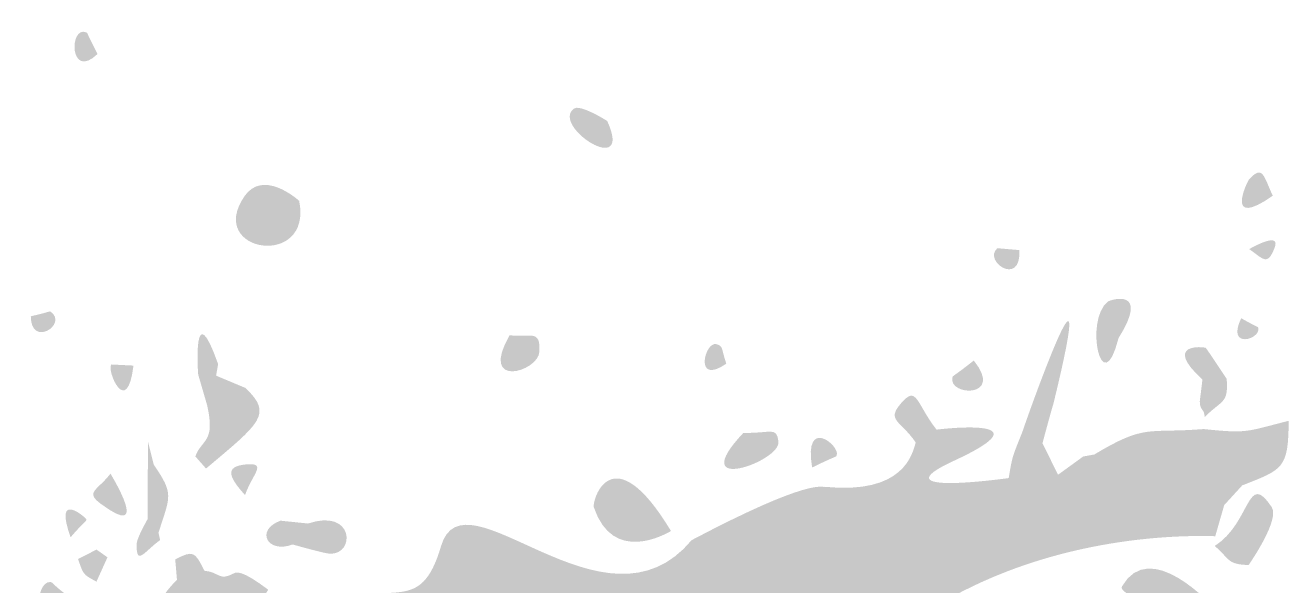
# Model space of a CAD drawing. Header units: millimetres. Extents: x 551 to 751, y 21 to 126.
# Drawn here: x 561.95 to 577.98, y 83.02 to 90.14 of the extents above; entities that cross this region are included whole.
import ezdxf

# ---------------------------------------------------------------- set-up
doc = ezdxf.new("R2010")
doc.units = ezdxf.units.MM

msp = doc.modelspace()

# ---------------------------------------------------------------- hatches: boundary and pattern name
at = {"true_color": 0x000000, "transparency": 33554687}
h = msp.add_hatch(color=18, dxfattribs=at)
edge = h.paths.add_edge_path(flags=0)
edge.add_spline(control_points=[(562.863, 89.774), (562.505, 89.429), (562.499, 90.138), (562.719, 90.048), (562.741, 90.039), (562.719, 90.048), (562.863, 89.774)], knot_values=[0, 0, 0, 0, 1, 1, 1, 2, 2, 2, 2], degree=3, periodic=1)
h = msp.add_hatch(color=18, dxfattribs=at)
edge = h.paths.add_edge_path(flags=0)
edge.add_spline(control_points=[(569.332, 88.923), (569.67, 88.179), (568.617, 88.853), (568.907, 89.08), (568.982, 89.14), (569.301, 88.943), (569.332, 88.923)], knot_values=[0, 0, 0, 0, 1, 1, 1, 2, 2, 2, 2], degree=3, periodic=1)
h = msp.add_hatch(color=18, dxfattribs=at)
edge = h.paths.add_edge_path(flags=0)
edge.add_spline(control_points=[(577.779, 87.974), (577.158, 87.54), (577.455, 88.155), (577.475, 88.177), (577.653, 88.377), (577.661, 88.226), (577.779, 87.974)], knot_values=[0, 0, 0, 0, 1, 1, 1, 2, 2, 2, 2], degree=3, periodic=1)
h = msp.add_hatch(color=18, dxfattribs=at)
edge = h.paths.add_edge_path(flags=0)
edge.add_spline(control_points=[(565.422, 87.91), (565.599, 87.041), (564.234, 87.249), (564.727, 87.967), (564.96, 88.307), (565.379, 87.947), (565.422, 87.91)], knot_values=[0, 0, 0, 0, 1, 1, 1, 2, 2, 2, 2], degree=3, periodic=1)
h = msp.add_hatch(color=18, dxfattribs=at)
edge = h.paths.add_edge_path(flags=0)
edge.add_spline(control_points=[(574.606, 84.991), (574.617, 85.034), (575.605, 87.843), (575.001, 85.359), (574.991, 85.316), (574.989, 85.328), (574.856, 84.833), (574.856, 84.833), (574.606, 84.991), (574.606, 84.991)], knot_values=[0, 0, 0, 0, 1, 1, 1, 2, 2, 2, 3, 3, 3, 3], degree=3, periodic=1)
h = msp.add_hatch(color=18, dxfattribs=at)
edge = h.paths.add_edge_path(flags=0)
edge.add_spline(control_points=[(577.48, 87.297), (577.503, 87.31), (577.887, 87.53), (577.802, 87.313), (577.712, 87.084), (577.666, 87.163), (577.48, 87.297)], knot_values=[0, 0, 0, 0, 1, 1, 1, 2, 2, 2, 2], degree=3, periodic=1)
h = msp.add_hatch(color=18, dxfattribs=at)
edge = h.paths.add_edge_path(flags=0)
edge.add_spline(control_points=[(574.563, 87.284), (574.588, 86.812), (574.096, 87.142), (574.283, 87.308), (574.283, 87.308), (574.563, 87.284), (574.563, 87.284)], knot_values=[0, 0, 0, 0, 1, 1, 1, 2, 2, 2, 2], degree=3, periodic=1)
h = msp.add_hatch(color=18, dxfattribs=at)
edge = h.paths.add_edge_path(flags=0)
edge.add_spline(control_points=[(564.393, 85.838), (564.393, 85.838), (564.141, 85.702), (564.141, 85.702), (564.136, 85.725), (564.069, 86.754), (564.393, 85.838)], knot_values=[0, 0, 0, 0, 1, 1, 1, 2, 2, 2, 2], degree=3, periodic=1)
h = msp.add_hatch(color=18, dxfattribs=at)
edge = h.paths.add_edge_path(flags=0)
edge.add_spline(control_points=[(575.821, 86.166), (575.612, 85.34), (575.383, 86.392), (575.685, 86.63), (575.715, 86.654), (576.229, 86.817), (575.821, 86.166)], knot_values=[0, 0, 0, 0, 1, 1, 1, 2, 2, 2, 2], degree=3, periodic=1)
h = msp.add_hatch(color=18, dxfattribs=at)
edge = h.paths.add_edge_path(flags=0)
edge.add_spline(control_points=[(562.016, 86.444), (562.269, 86.501), (562.252, 86.513), (562.269, 86.501), (562.491, 86.342), (562.016, 86.04), (562.016, 86.444)], knot_values=[0, 0, 0, 0, 1, 1, 1, 2, 2, 2, 2], degree=3, periodic=1)
h = msp.add_hatch(color=18, dxfattribs=at)
edge = h.paths.add_edge_path(flags=0)
edge.add_spline(control_points=[(568.093, 86.203), (568.361, 86.17), (568.485, 86.285), (568.471, 85.995), (568.459, 85.738), (567.696, 85.516), (568.093, 86.203)], knot_values=[0, 0, 0, 0, 1, 1, 1, 2, 2, 2, 2], degree=3, periodic=1)
h = msp.add_hatch(color=18, dxfattribs=at)
edge = h.paths.add_edge_path(flags=0)
edge.add_spline(control_points=[(577.378, 86.419), (577.594, 86.297), (577.588, 86.317), (577.594, 86.297), (577.635, 86.155), (577.183, 86.014), (577.378, 86.419)], knot_values=[0, 0, 0, 0, 1, 1, 1, 2, 2, 2, 2], degree=3, periodic=1)
h = msp.add_hatch(color=18, dxfattribs=at)
edge = h.paths.add_edge_path(flags=0)
edge.add_spline(control_points=[(570.843, 85.842), (570.426, 85.555), (570.571, 86.129), (570.715, 86.09), (570.807, 86.065), (570.775, 86.045), (570.843, 85.842)], knot_values=[0, 0, 0, 0, 1, 1, 1, 2, 2, 2, 2], degree=3, periodic=1)
h = msp.add_hatch(color=18, dxfattribs=at)
edge = h.paths.add_edge_path(flags=0)
edge.add_spline(control_points=[(576.886, 85.641), (576.375, 86.107), (576.9, 86.058), (576.927, 86.043), (576.939, 86.036), (577.173, 85.681), (577.194, 85.649), (577.194, 85.649), (576.886, 85.641), (576.886, 85.641)], knot_values=[0, 0, 0, 0, 1, 1, 1, 2, 2, 2, 3, 3, 3, 3], degree=3, periodic=1)
h = msp.add_hatch(color=18, dxfattribs=at)
edge = h.paths.add_edge_path(flags=0)
edge.add_spline(control_points=[(563.319, 85.818), (563.238, 85.141), (562.975, 85.756), (563.037, 85.832), (563.037, 85.832), (563.319, 85.818), (563.319, 85.818)], knot_values=[0, 0, 0, 0, 1, 1, 1, 2, 2, 2, 2], degree=3, periodic=1)
for points in [[(564.393, 85.838), (564.368, 85.69), (564.253, 85.318), (564.141, 85.702)], [(565.185, 83.849), (565.534, 83.813), (565.339, 83.547)]]:
    msp.add_hatch(color=18, dxfattribs=at).paths.add_polyline_path(points, flags=0)
h = msp.add_hatch(color=18, dxfattribs=at)
edge = h.paths.add_edge_path(flags=0)
edge.add_spline(control_points=[(573.984, 85.882), (574.376, 85.398), (573.655, 85.43), (573.713, 85.667), (573.719, 85.695), (573.713, 85.667), (573.984, 85.882)], knot_values=[0, 0, 0, 0, 1, 1, 1, 2, 2, 2, 2], degree=3, periodic=1)
h = msp.add_hatch(color=18, dxfattribs=at)
edge = h.paths.add_edge_path(flags=0)
edge.add_spline(control_points=[(564.368, 85.69), (564.368, 85.69), (564.738, 85.535), (564.738, 85.535), (564.5, 85.352), (564.532, 85.337), (564.253, 85.318), (564.253, 85.318), (564.368, 85.69), (564.368, 85.69)], knot_values=[0, 0, 0, 0, 1, 1, 1, 2, 2, 2, 3, 3, 3, 3], degree=3, periodic=1)
h = msp.add_hatch(color=18, dxfattribs=at)
edge = h.paths.add_edge_path(flags=0)
edge.add_spline(control_points=[(576.886, 85.641), (576.886, 85.641), (577.194, 85.649), (577.194, 85.649), (577.217, 85.327), (577.133, 85.386), (576.914, 85.164), (576.913, 85.271), (576.854, 85.242), (576.853, 85.358), (576.852, 85.38), (576.853, 85.358), (576.886, 85.641)], knot_values=[0, 0, 0, 0, 1, 1, 1, 2, 2, 2, 3, 3, 3, 4, 4, 4, 4], degree=3, periodic=1)
h = msp.add_hatch(color=18, dxfattribs=at)
edge = h.paths.add_edge_path(flags=0)
edge.add_spline(control_points=[(564.738, 85.535), (565.095, 85.202), (564.924, 85.087), (564.24, 84.511), (564.24, 84.511), (564.104, 84.665), (564.104, 84.665), (564.185, 84.888), (564.364, 84.837), (564.253, 85.318), (564.532, 85.337), (564.5, 85.352), (564.738, 85.535)], knot_values=[0, 0, 0, 0, 1, 1, 1, 2, 2, 2, 3, 3, 3, 4, 4, 4, 4], degree=3, periodic=1)
h = msp.add_hatch(color=18, dxfattribs=at)
edge = h.paths.add_edge_path(flags=0)
edge.add_spline(control_points=[(573.511, 85.005), (573.511, 85.005), (573.247, 84.842), (573.247, 84.842), (573.056, 85.122), (572.872, 85.118), (573.057, 85.335), (573.265, 85.582), (573.252, 85.336), (573.511, 85.005)], knot_values=[0, 0, 0, 0, 1, 1, 1, 2, 2, 2, 3, 3, 3, 3], degree=3, periodic=1)
h = msp.add_hatch(color=18, dxfattribs=at)
edge = h.paths.add_edge_path(flags=0)
edge.add_spline(control_points=[(577.981, 85.117), (577.976, 84.51), (577.912, 84.502), (577.391, 84.297), (577.369, 84.312), (576.505, 84.787), (577.162, 84.046), (577.162, 84.046), (577.049, 83.652), (577.049, 83.652), (576.774, 83.659), (575.19, 83.702), (573.682, 82.868), (572.968, 82.646), (572.98, 82.672), (572.32, 82.318), (571.857, 82.225), (571.828, 82.286), (571.529, 81.876), (571.377, 81.726), (571.395, 81.753), (571.188, 81.655), (569.825, 81.786), (569.807, 81.703), (569.781, 81.586), (569.682, 81.145), (569.817, 81.098), (569.502, 80.785), (569.254, 80.802), (569.273, 80.809), (569.036, 80.909), (569.012, 81.404), (569.103, 81.402), (569.077, 81.433), (569.046, 81.47), (568.99, 81.536), (568.56, 81.158), (568.014, 80.976), (567.526, 80.068), (567.464, 79.951), (567.167, 79.253), (567.145, 79.212), (566.435, 79.077), (566.033, 79.001), (566.102, 78.738), (565.697, 78.825), (565.697, 78.825), (565.476, 79.263), (565.476, 79.263), (565.411, 79.8), (565.466, 79.802), (565.198, 80.264), (565.198, 80.264), (565.233, 80.6), (565.233, 80.6), (565.466, 81.49), (565.013, 81.448), (564.992, 82.372), (565.223, 82.173), (565.202, 82.181), (565.511, 82.162), (565.511, 82.162), (565.774, 82.771), (565.774, 82.771), (566.589, 83.133), (566.956, 82.616), (567.223, 83.527), (567.521, 84.54), (569.303, 82.279), (570.403, 83.602), (571.928, 84.406), (572.055, 84.265), (572.094, 84.279), (573.094, 84.179), (573.203, 84.691), (573.247, 84.842), (573.247, 84.842), (573.511, 85.005), (573.511, 85.005), (573.546, 85.01), (574.969, 85.18), (573.731, 84.609), (572.75, 84.157), (574.369, 84.382), (574.427, 84.39), (574.757, 84.335), (574.739, 84.336), (575.053, 84.432), (575.053, 84.432), (575.373, 84.664), (575.373, 84.664), (575.373, 84.664), (575.513, 84.689), (575.513, 84.689), (576.167, 85.081), (576.177, 84.955), (576.902, 85.012), (577.465, 84.954), (577.436, 84.979), (577.981, 85.117)], knot_values=[0, 0, 0, 0, 1, 1, 1, 2, 2, 2, 3, 3, 3, 4, 4, 4, 5, 5, 5, 6, 6, 6, 7, 7, 7, 8, 8, 8, 9, 9, 9, 10, 10, 10, 11, 11, 11, 12, 12, 12, 13, 13, 13, 14, 14, 14, 15, 15, 15, 16, 16, 16, 17, 17, 17, 18, 18, 18, 19, 19, 19, 20, 20, 20, 21, 21, 21, 22, 22, 22, 23, 23, 23, 24, 24, 24, 25, 25, 25, 26, 26, 26, 27, 27, 27, 28, 28, 28, 29, 29, 29, 30, 30, 30, 31, 31, 31, 32, 32, 32, 33, 33, 33, 33], degree=3, periodic=1)
h = msp.add_hatch(color=18, dxfattribs=at)
edge = h.paths.add_edge_path(flags=0)
edge.add_spline(control_points=[(571.932, 84.524), (571.821, 85.187), (572.296, 84.797), (572.244, 84.678), (572.233, 84.652), (572.244, 84.678), (571.932, 84.524)], knot_values=[0, 0, 0, 0, 1, 1, 1, 2, 2, 2, 2], degree=3, periodic=1)
h = msp.add_hatch(color=18, dxfattribs=at)
edge = h.paths.add_edge_path(flags=0)
edge.add_spline(control_points=[(571.059, 84.963), (571.416, 84.957), (571.482, 85.049), (571.505, 84.851), (571.534, 84.6), (570.31, 84.168), (571.059, 84.963)], knot_values=[0, 0, 0, 0, 1, 1, 1, 2, 2, 2, 2], degree=3, periodic=1)
h = msp.add_hatch(color=18, dxfattribs=at)
edge = h.paths.add_edge_path(flags=0)
edge.add_spline(control_points=[(574.606, 84.991), (574.606, 84.991), (574.856, 84.833), (574.856, 84.833), (574.856, 84.833), (575.053, 84.432), (575.053, 84.432), (574.739, 84.336), (574.757, 84.335), (574.427, 84.39), (574.48, 84.715), (574.487, 84.68), (574.606, 84.991)], knot_values=[0, 0, 0, 0, 1, 1, 1, 2, 2, 2, 3, 3, 3, 4, 4, 4, 4], degree=3, periodic=1)
h = msp.add_hatch(color=18, dxfattribs=at)
edge = h.paths.add_edge_path(flags=0)
edge.add_spline(control_points=[(563.503, 84.853), (563.503, 84.853), (563.576, 84.562), (563.576, 84.562), (563.835, 84.181), (563.787, 84.168), (563.636, 83.695), (563.636, 83.695), (563.498, 83.869), (563.498, 83.869), (563.498, 83.869), (563.503, 84.853), (563.503, 84.853)], knot_values=[0, 0, 0, 0, 1, 1, 1, 2, 2, 2, 3, 3, 3, 4, 4, 4, 4], degree=3, periodic=1)
h = msp.add_hatch(color=18, dxfattribs=at)
edge = h.paths.add_edge_path(flags=0)
edge.add_spline(control_points=[(570.141, 83.718), (570.069, 83.677), (569.406, 83.295), (569.162, 84.018), (569.134, 84.099), (569.391, 84.962), (570.141, 83.718)], knot_values=[0, 0, 0, 0, 1, 1, 1, 2, 2, 2, 2], degree=3, periodic=1)
h = msp.add_hatch(color=18, dxfattribs=at)
edge = h.paths.add_edge_path(flags=0)
edge.add_spline(control_points=[(577.391, 84.297), (577.391, 84.297), (577.162, 84.046), (577.162, 84.046), (576.505, 84.787), (577.369, 84.312), (577.391, 84.297)], knot_values=[0, 0, 0, 0, 1, 1, 1, 2, 2, 2, 2], degree=3, periodic=1)
h = msp.add_hatch(color=18, dxfattribs=at)
edge = h.paths.add_edge_path(flags=0)
edge.add_spline(control_points=[(564.735, 84.174), (564.533, 84.398), (564.467, 84.538), (564.745, 84.563), (565.026, 84.589), (564.828, 84.444), (564.735, 84.174)], knot_values=[0, 0, 0, 0, 1, 1, 1, 2, 2, 2, 2], degree=3, periodic=1)
h = msp.add_hatch(color=18, dxfattribs=at)
edge = h.paths.add_edge_path(flags=0)
edge.add_spline(control_points=[(563.027, 84.446), (563.043, 84.419), (563.555, 83.581), (562.903, 84.064), (562.7, 84.214), (562.864, 84.234), (563.027, 84.446)], knot_values=[0, 0, 0, 0, 1, 1, 1, 2, 2, 2, 2], degree=3, periodic=1)
h = msp.add_hatch(color=18, dxfattribs=at)
edge = h.paths.add_edge_path(flags=0)
edge.add_spline(control_points=[(577.042, 83.528), (577.508, 83.826), (577.449, 84.496), (577.765, 84.022), (577.869, 83.865), (577.508, 83.338), (577.472, 83.286), (577.195, 83.295), (577.239, 83.359), (577.042, 83.528)], knot_values=[0, 0, 0, 0, 1, 1, 1, 2, 2, 2, 3, 3, 3, 3], degree=3, periodic=1)
h = msp.add_hatch(color=18, dxfattribs=at)
edge = h.paths.add_edge_path(flags=0)
edge.add_spline(control_points=[(562.521, 83.639), (562.302, 84.245), (562.71, 83.891), (562.72, 83.868), (562.729, 83.845), (562.72, 83.868), (562.521, 83.639)], knot_values=[0, 0, 0, 0, 1, 1, 1, 2, 2, 2, 2], degree=3, periodic=1)
h = msp.add_hatch(color=18, dxfattribs=at)
edge = h.paths.add_edge_path(flags=0)
edge.add_spline(control_points=[(563.498, 83.869), (563.498, 83.869), (563.636, 83.695), (563.636, 83.695), (563.636, 83.695), (563.658, 83.603), (563.658, 83.603), (563.462, 83.464), (563.356, 83.268), (563.359, 83.541), (563.359, 83.569), (563.36, 83.621), (563.498, 83.869)], knot_values=[0, 0, 0, 0, 1, 1, 1, 2, 2, 2, 3, 3, 3, 4, 4, 4, 4], degree=3, periodic=1)
h = msp.add_hatch(color=18, dxfattribs=at)
edge = h.paths.add_edge_path(flags=0)
edge.add_spline(control_points=[(565.534, 83.813), (566.125, 84.012), (566.136, 83.412), (565.81, 83.43), (565.741, 83.433), (565.376, 83.537), (565.339, 83.547), (565.339, 83.547), (565.534, 83.813), (565.534, 83.813)], knot_values=[0, 0, 0, 0, 1, 1, 1, 2, 2, 2, 3, 3, 3, 3], degree=3, periodic=1)
h = msp.add_hatch(color=18, dxfattribs=at)
edge = h.paths.add_edge_path(flags=0)
edge.add_spline(control_points=[(565.185, 83.849), (565.185, 83.849), (565.339, 83.547), (565.339, 83.547), (565.016, 83.426), (564.861, 83.732), (565.185, 83.849)], knot_values=[0, 0, 0, 0, 1, 1, 1, 2, 2, 2, 2], degree=3, periodic=1)
h = msp.add_hatch(color=18, dxfattribs=at)
edge = h.paths.add_edge_path(flags=0)
edge.add_spline(control_points=[(575.954, 82.864), (575.983, 82.915), (575.835, 82.963), (575.864, 83.014), (576.224, 83.643), (577.005, 82.778), (577.074, 82.702), (576.649, 82.407), (576.627, 82.657), (576.134, 82.641), (576.134, 82.641), (575.954, 82.864), (575.954, 82.864)], knot_values=[0, 0, 0, 0, 1, 1, 1, 2, 2, 2, 3, 3, 3, 4, 4, 4, 4], degree=3, periodic=1)
h = msp.add_hatch(color=18, dxfattribs=at)
edge = h.paths.add_edge_path(flags=0)
edge.add_spline(control_points=[(562.85, 83.482), (562.85, 83.482), (562.989, 83.384), (562.989, 83.384), (562.989, 83.384), (562.849, 83.075), (562.849, 83.075), (562.665, 83.174), (562.686, 83.169), (562.615, 83.362), (562.615, 83.362), (562.85, 83.482), (562.85, 83.482)], knot_values=[0, 0, 0, 0, 1, 1, 1, 2, 2, 2, 3, 3, 3, 4, 4, 4, 4], degree=3, periodic=1)
h = msp.add_hatch(color=18, dxfattribs=at)
edge = h.paths.add_edge_path(flags=0)
edge.add_spline(control_points=[(563.849, 83.357), (564.073, 83.476), (564.101, 83.459), (564.218, 83.214), (564.046, 83.1), (564.071, 83.054), (563.871, 83.099), (563.871, 83.099), (563.849, 83.357), (563.849, 83.357)], knot_values=[0, 0, 0, 0, 1, 1, 1, 2, 2, 2, 3, 3, 3, 3], degree=3, periodic=1)
h = msp.add_hatch(color=18, dxfattribs=at)
edge = h.paths.add_edge_path(flags=0)
edge.add_spline(control_points=[(564.218, 83.214), (564.415, 83.195), (564.402, 83.078), (564.59, 83.179), (564.624, 83.197), (564.687, 83.231), (565.029, 82.973), (565.029, 82.973), (564.934, 82.819), (564.934, 82.819), (564.934, 82.819), (564.577, 82.684), (564.577, 82.684), (564.577, 82.684), (564.177, 82.529), (564.177, 82.529), (563.137, 82.375), (563.835, 83.063), (563.871, 83.099), (564.071, 83.054), (564.046, 83.1), (564.218, 83.214)], knot_values=[0, 0, 0, 0, 1, 1, 1, 2, 2, 2, 3, 3, 3, 4, 4, 4, 5, 5, 5, 6, 6, 6, 7, 7, 7, 7], degree=3, periodic=1)
h = msp.add_hatch(color=18, dxfattribs=at)
edge = h.paths.add_edge_path(flags=0)
edge.add_spline(control_points=[(562.763, 82.71), (561.946, 82.32), (562.074, 83.096), (562.265, 83.07), (562.313, 83.063), (562.279, 83.016), (562.763, 82.71)], knot_values=[0, 0, 0, 0, 1, 1, 1, 2, 2, 2, 2], degree=3, periodic=1)

doc.saveas('drawing.dxf')
